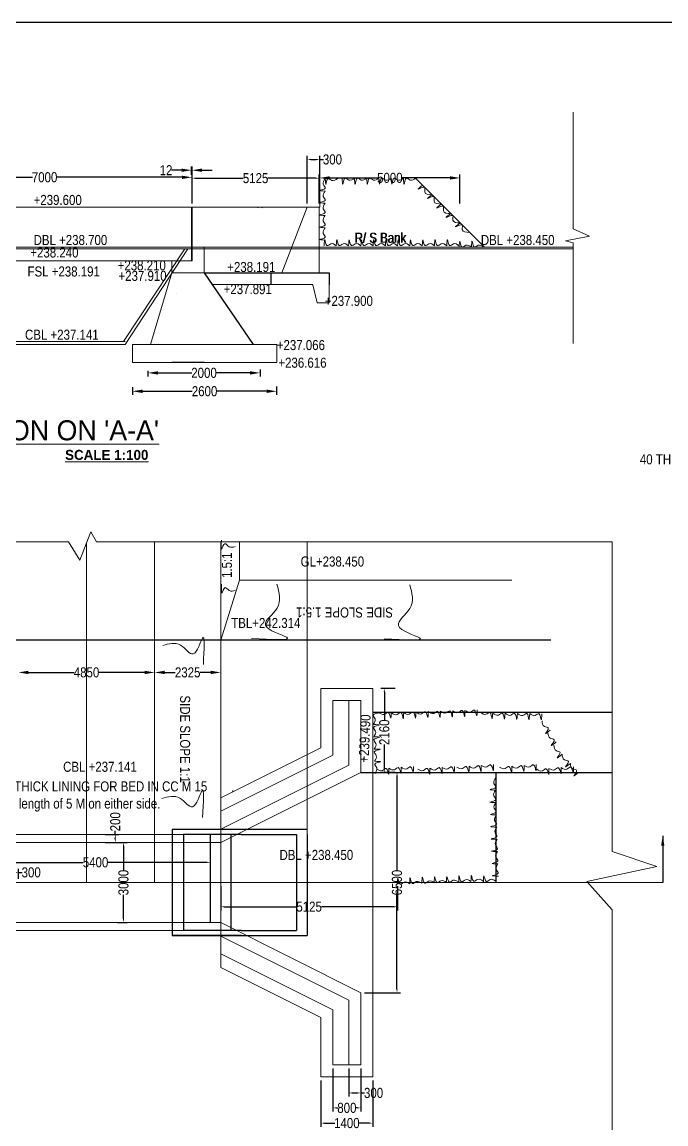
# Model space of a CAD drawing. Header units: millimetres. Extents: x -605187 to -537928, y -324262 to -282911.
# Drawn here: x -590295 to -574216, y -310432 to -282911 of the extents above; entities that cross this region are included whole.
import ezdxf
from ezdxf.enums import TextEntityAlignment as Align

# ---------------------------------------------------------------- set-up
doc = ezdxf.new("R2010")
doc.units = ezdxf.units.MM
doc.header["$LTSCALE"] = 1000
doc.layers.add('canal', color=3, linetype='Continuous')
doc.layers.add('MAIN', color=2, linetype='Continuous')
doc.styles.add('ARIAL NARROW', font='ARIALN.TTF')
doc.styles.add('CITYBLUEPR', font='cityb___.ttf')
doc.dimstyles.new('ISO-25', dxfattribs={"dimtxt": 2.5, "dimasz": 2.5, "dimexe": 1.25, "dimexo": 0.625, "dimtad": 1, "dimdec": 0, "dimtxsty": 'Standard', "dimblk": 'OBLIQUE', "dimcen": 2.5, "dimdle": 1.25, "dimclrd": 6, "dimadec": 0, "dimazin": 0, "dimtfac": 1, "dimtdec": 0, "dimtmove": 0, "dimatfit": 3, "dimfxl": 1, "dimarcsym": 0})

# ---------------------------------------------------------------- blocks, each defined once
blk = doc.blocks.new('*D160')
at = {"layer": 'Defpoints', "color": 0, "transparency": 16777216}
for p in [(-587151, -291536), (-584351, -291502), (-584351, -291674)]:
    blk.add_point(p, dxfattribs=at)
at = {"layer": 'MAIN', "color": 0, "lineweight": -2, "transparency": 16777216}
for p, q in [((-587151, -291626), (-587151, -291764)), ((-584351, -291592), (-584351, -291764))]:
    blk.add_line(p, q, dxfattribs=at)
at = {"layer": 'MAIN', "color": 7, "lineweight": -2, "transparency": 16777216}
for p, q in [((-586901, -291674), (-586059, -291674)), ((-584601, -291674), (-585443, -291674))]:
    blk.add_line(p, q, dxfattribs=at)
at = {"layer": 'MAIN', "color": 7, "transparency": 16777216}
for points in [[(-586901, -291632), (-586901, -291715), (-587151, -291674)], [(-584601, -291632), (-584601, -291715), (-584351, -291674)]]:
    blk.add_solid(points, dxfattribs=at)
at = {"layer": 'MAIN', "color": 0, "lineweight": 9, "transparency": 16777216, "insert": (-585751, -291674), "char_height": 250, "attachment_point": 5, "style": 'ARIAL NARROW'}
blk.add_mtext('2000', dxfattribs=at)
blk = doc.blocks.new('*D161')
at = {"layer": 'Defpoints', "color": 0, "transparency": 16777216}
for p in [(-587537, -291944), (-583937, -291922), (-583937, -292133)]:
    blk.add_point(p, dxfattribs=at)
at = {"layer": 'MAIN', "color": 0, "lineweight": -2, "transparency": 16777216}
for p, q in [((-587537, -292034), (-587537, -292223)), ((-583937, -292012), (-583937, -292223))]:
    blk.add_line(p, q, dxfattribs=at)
at = {"layer": 'MAIN', "color": 7, "lineweight": -2, "transparency": 16777216}
for p, q in [((-587287, -292133), (-586045, -292133)), ((-584187, -292133), (-585429, -292133))]:
    blk.add_line(p, q, dxfattribs=at)
at = {"layer": 'MAIN', "color": 7, "transparency": 16777216}
for points in [[(-587287, -292091), (-587287, -292175), (-587537, -292133)], [(-584187, -292091), (-584187, -292175), (-583937, -292133)]]:
    blk.add_solid(points, dxfattribs=at)
at = {"layer": 'MAIN', "color": 0, "lineweight": 9, "transparency": 16777216, "insert": (-585737, -292133), "char_height": 250, "attachment_point": 5, "style": 'ARIAL NARROW'}
blk.add_mtext('2600', dxfattribs=at)
blk = doc.blocks.new('*D168')
at = {"layer": 'Defpoints', "color": 0, "transparency": 16777216}
for p in [(-586051, -286612), (-586063, -286817), (-586051, -286811)]:
    blk.add_point(p, dxfattribs=at)
at = {"layer": 'MAIN', "color": 7, "lineweight": -2, "transparency": 16777216}
for p, q in [((-586313, -286612), (-586563, -286612)), ((-586051, -286612), (-586063, -286612)), ((-585801, -286612), (-585551, -286612))]:
    blk.add_line(p, q, dxfattribs=at)
at = {"layer": 'MAIN', "color": 0, "lineweight": -2, "transparency": 16777216}
for p, q in [((-586063, -286727), (-586063, -286522)), ((-586051, -286721), (-586051, -286522))]:
    blk.add_line(p, q, dxfattribs=at)
at = {"layer": 'MAIN', "color": 7, "transparency": 16777216}
for points in [[(-586313, -286571), (-586313, -286654), (-586063, -286612)], [(-585801, -286571), (-585801, -286654), (-586051, -286612)]]:
    blk.add_solid(points, dxfattribs=at)
at = {"layer": 'MAIN', "color": 0, "lineweight": 9, "transparency": 16777216, "insert": (-586700, -286612), "char_height": 250, "attachment_point": 5, "style": 'ARIAL NARROW'}
blk.add_mtext('12', dxfattribs=at)
blk = doc.blocks.new('*D169')
at = {"layer": 'Defpoints', "color": 0, "transparency": 16777216}
for p in [(-579361, -286805), (-582861, -287535), (-579361, -287535)]:
    blk.add_point(p, dxfattribs=at)
at = {"layer": 'MAIN', "color": 0, "lineweight": -2, "transparency": 16777216}
for p, q in [((-582861, -287445), (-582861, -286715)), ((-579361, -287445), (-579361, -286715))]:
    blk.add_line(p, q, dxfattribs=at)
at = {"layer": 'MAIN', "color": 7, "lineweight": -2, "transparency": 16777216}
for p, q in [((-582611, -286805), (-581417, -286805)), ((-579611, -286805), (-580804, -286805))]:
    blk.add_line(p, q, dxfattribs=at)
at = {"layer": 'MAIN', "color": 7, "transparency": 16777216}
for points in [[(-582611, -286763), (-582611, -286847), (-582861, -286805)], [(-579611, -286763), (-579611, -286847), (-579361, -286805)]]:
    blk.add_solid(points, dxfattribs=at)
at = {"layer": 'MAIN', "color": 0, "lineweight": 9, "transparency": 16777216, "insert": (-581111, -286805), "char_height": 250, "attachment_point": 5, "style": 'ARIAL NARROW'}
blk.add_mtext('5000', dxfattribs=at)
blk = doc.blocks.new('*D176')
at = {"layer": 'Defpoints', "color": 0, "transparency": 16777216}
for p in [(-582875, -286811), (-586051, -287535), (-582875, -287535)]:
    blk.add_point(p, dxfattribs=at)
at = {"layer": 'MAIN', "color": 0, "lineweight": -2, "transparency": 16777216}
for p, q in [((-586051, -287445), (-586051, -286721)), ((-582875, -287445), (-582875, -286721))]:
    blk.add_line(p, q, dxfattribs=at)
at = {"layer": 'MAIN', "color": 7, "lineweight": -2, "transparency": 16777216}
for p, q in [((-585961, -286811), (-584771, -286811)), ((-582965, -286811), (-584156, -286811))]:
    blk.add_line(p, q, dxfattribs=at)
at = {"layer": 'MAIN', "color": 7, "transparency": 16777216}
for points in [[(-585961, -286796), (-585961, -286826), (-586051, -286811)], [(-582965, -286796), (-582965, -286826), (-582875, -286811)]]:
    blk.add_solid(points, dxfattribs=at)
at = {"layer": 'MAIN', "color": 0, "transparency": 16777216, "insert": (-584463, -286811), "char_height": 250, "attachment_point": 5, "style": 'ARIAL NARROW'}
blk.add_mtext('5125', dxfattribs=at)
blk = doc.blocks.new('*D177')
at = {"layer": 'canal', "color": 0, "lineweight": -2, "transparency": 16777216}
for p, q in [((-583175, -287445), (-583175, -286254)), ((-582861, -287445), (-582861, -286254))]:
    blk.add_line(p, q, dxfattribs=at)
at = {"layer": 'canal', "color": 7, "lineweight": -2, "transparency": 16777216}
for p, q in [((-583085, -286344), (-582951, -286344)), ((-582861, -286344), (-582771, -286344))]:
    blk.add_line(p, q, dxfattribs=at)
at = {"layer": 'canal', "color": 7, "transparency": 16777216}
for points in [[(-583085, -286329), (-583085, -286359), (-583175, -286344)], [(-582951, -286329), (-582951, -286359), (-582861, -286344)]]:
    blk.add_solid(points, dxfattribs=at)
at = {"layer": 'Defpoints', "color": 0, "transparency": 16777216}
for p in [(-582861, -286344), (-583175, -287535), (-582861, -287535)]:
    blk.add_point(p, dxfattribs=at)
at = {"layer": 'canal', "color": 0, "transparency": 16777216, "insert": (-582544, -286344), "char_height": 250, "attachment_point": 5, "style": 'ARIAL NARROW'}
blk.add_mtext('300', dxfattribs=at)
blk = doc.blocks.new('*D199')
at = {"layer": 'Defpoints', "color": 0, "transparency": 16777216}
for p in [(-590384, -299155), (-586984, -299155), (-586984, -299155)]:
    blk.add_point(p, dxfattribs=at)
at = {"layer": 'MAIN', "color": 0, "lineweight": -2, "transparency": 16777216}
blk.add_line((-590384, -299245), (-590384, -299245), dxfattribs=at)
at = {"layer": 'MAIN', "color": 7, "lineweight": -2, "transparency": 16777216}
for p, q in [((-590134, -299155), (-588994, -299155)), ((-587234, -299155), (-588373, -299155))]:
    blk.add_line(p, q, dxfattribs=at)
at = {"layer": 'MAIN', "color": 7, "transparency": 16777216}
for points in [[(-590134, -299113), (-590134, -299197), (-590384, -299155)], [(-587234, -299113), (-587234, -299197), (-586984, -299155)]]:
    blk.add_solid(points, dxfattribs=at)
at = {"layer": 'MAIN', "color": 0, "lineweight": 9, "transparency": 16777216, "insert": (-588684, -299155), "char_height": 250, "attachment_point": 5, "style": 'ARIAL NARROW'}
blk.add_mtext('4850', dxfattribs=at)
blk = doc.blocks.new('*D200')
at = {"layer": 'Defpoints', "color": 0, "transparency": 16777216}
for p in [(-586984, -299155), (-585334, -299155), (-585334, -299155)]:
    blk.add_point(p, dxfattribs=at)
at = {"layer": 'MAIN', "color": 7, "lineweight": -2, "transparency": 16777216}
for p, q in [((-586734, -299155), (-586468, -299155)), ((-585584, -299155), (-585850, -299155))]:
    blk.add_line(p, q, dxfattribs=at)
at = {"layer": 'MAIN', "color": 7, "transparency": 16777216}
for points in [[(-586734, -299113), (-586734, -299197), (-586984, -299155)], [(-585584, -299113), (-585584, -299197), (-585334, -299155)]]:
    blk.add_solid(points, dxfattribs=at)
at = {"layer": 'MAIN', "color": 0, "lineweight": 9, "transparency": 16777216, "insert": (-586159, -299155), "char_height": 250, "attachment_point": 5, "style": 'ARIAL NARROW'}
blk.add_mtext('2325', dxfattribs=at)
blk = doc.blocks.new('*D201')
at = {"layer": 'Defpoints', "color": 0, "transparency": 16777216}
for p in [(-581834, -301653), (-581834, -307153), (-580932, -307153)]:
    blk.add_point(p, dxfattribs=at)
at = {"layer": 'MAIN', "color": 0, "lineweight": -2, "transparency": 16777216}
for p, q in [((-581744, -301653), (-580842, -301653)), ((-581744, -307153), (-580842, -307153))]:
    blk.add_line(p, q, dxfattribs=at)
at = {"layer": 'MAIN', "color": 7, "lineweight": -2, "transparency": 16777216}
for p, q in [((-580932, -301743), (-580932, -304096)), ((-580932, -307063), (-580932, -304710))]:
    blk.add_line(p, q, dxfattribs=at)
at = {"layer": 'MAIN', "color": 7, "transparency": 16777216}
for points in [[(-580947, -301743), (-580917, -301743), (-580932, -301653)], [(-580947, -307063), (-580917, -307063), (-580932, -307153)]]:
    blk.add_solid(points, dxfattribs=at)
at = {"layer": 'MAIN', "color": 0, "transparency": 16777216, "insert": (-580932, -304403), "char_height": 250, "attachment_point": 5, "rotation": 90, "style": 'ARIAL NARROW'}
blk.add_mtext('6500', dxfattribs=at)
blk = doc.blocks.new('*D203')
at = {"layer": 'canal', "color": 0, "lineweight": -2, "transparency": 16777216}
for p, q in [((-587910, -303403), (-587672, -303403)), ((-587910, -305403), (-587672, -305403))]:
    blk.add_line(p, q, dxfattribs=at)
at = {"layer": 'canal', "color": 7, "lineweight": -2, "transparency": 16777216}
for p, q in [((-587762, -303493), (-587762, -304097)), ((-587762, -305313), (-587762, -304709))]:
    blk.add_line(p, q, dxfattribs=at)
at = {"layer": 'canal', "color": 7, "transparency": 16777216}
for points in [[(-587777, -303493), (-587747, -303493), (-587762, -303403)], [(-587777, -305313), (-587747, -305313), (-587762, -305403)]]:
    blk.add_solid(points, dxfattribs=at)
at = {"layer": 'Defpoints', "color": 0, "transparency": 16777216}
for p in [(-588000, -303403), (-588000, -305403), (-587762, -305403)]:
    blk.add_point(p, dxfattribs=at)
at = {"layer": 'canal', "color": 0, "transparency": 16777216, "insert": (-587762, -304403), "char_height": 250, "attachment_point": 5, "rotation": 90, "style": 'ARIAL NARROW'}
blk.add_mtext('3000', dxfattribs=at)
blk = doc.blocks.new('*D204')
at = {"layer": 'canal', "color": 0, "lineweight": -2, "transparency": 16777216}
for p, q in [((-588217, -303203), (-587876, -303203)), ((-588217, -303403), (-587876, -303403))]:
    blk.add_line(p, q, dxfattribs=at)
at = {"layer": 'canal', "color": 7, "lineweight": -2, "transparency": 16777216}
for p, q in [((-587966, -303203), (-587966, -303113)), ((-587966, -303313), (-587966, -303293))]:
    blk.add_line(p, q, dxfattribs=at)
at = {"layer": 'canal', "color": 7, "transparency": 16777216}
for points in [[(-587981, -303293), (-587951, -303293), (-587966, -303203)], [(-587981, -303313), (-587951, -303313), (-587966, -303403)]]:
    blk.add_solid(points, dxfattribs=at)
at = {"layer": 'Defpoints', "color": 0, "transparency": 16777216}
for p in [(-588307, -303203), (-587966, -303203), (-588307, -303403)]:
    blk.add_point(p, dxfattribs=at)
at = {"layer": 'canal', "color": 0, "transparency": 16777216, "insert": (-587966, -302885), "char_height": 250, "attachment_point": 5, "rotation": 90, "style": 'ARIAL NARROW'}
blk.add_mtext('200', dxfattribs=at)
blk = doc.blocks.new('*D208')
at = {"layer": 'canal', "color": 0, "lineweight": -2, "transparency": 16777216}
for p, q in [((-591324, -303755), (-591324, -303988)), ((-585594, -303755), (-585594, -303988))]:
    blk.add_line(p, q, dxfattribs=at)
at = {"layer": 'canal', "color": 7, "lineweight": -2, "transparency": 16777216}
for p, q in [((-591234, -303898), (-588765, -303898)), ((-585684, -303898), (-588153, -303898))]:
    blk.add_line(p, q, dxfattribs=at)
at = {"layer": 'canal', "color": 7, "transparency": 16777216}
for points in [[(-591234, -303883), (-591234, -303913), (-591324, -303898)], [(-585684, -303883), (-585684, -303913), (-585594, -303898)]]:
    blk.add_solid(points, dxfattribs=at)
at = {"layer": 'Defpoints', "color": 0, "transparency": 16777216}
for p in [(-591324, -303665), (-585594, -303665), (-585594, -303898)]:
    blk.add_point(p, dxfattribs=at)
at = {"layer": 'canal', "color": 0, "transparency": 16777216, "insert": (-588459, -303898), "char_height": 250, "attachment_point": 5, "style": 'ARIAL NARROW'}
blk.add_mtext('5400', dxfattribs=at)
blk = doc.blocks.new('*D209')
at = {"layer": 'canal', "color": 0, "lineweight": -2, "transparency": 16777216}
for p, q in [((-582134, -309043), (-582134, -309748)), ((-581834, -309043), (-581834, -309748))]:
    blk.add_line(p, q, dxfattribs=at)
at = {"layer": 'canal', "color": 7, "lineweight": -2, "transparency": 16777216}
for p, q in [((-582044, -309658), (-581924, -309658)), ((-581834, -309658), (-581744, -309658))]:
    blk.add_line(p, q, dxfattribs=at)
at = {"layer": 'canal', "color": 7, "transparency": 16777216}
for points in [[(-582044, -309643), (-582044, -309673), (-582134, -309658)], [(-581924, -309643), (-581924, -309673), (-581834, -309658)]]:
    blk.add_solid(points, dxfattribs=at)
at = {"layer": 'Defpoints', "color": 0, "transparency": 16777216}
for p in [(-582134, -308953), (-581834, -308953), (-581834, -309658)]:
    blk.add_point(p, dxfattribs=at)
at = {"layer": 'canal', "color": 0, "transparency": 16777216, "insert": (-581517, -309658), "char_height": 250, "attachment_point": 5, "style": 'ARIAL NARROW'}
blk.add_mtext('300', dxfattribs=at)
blk = doc.blocks.new('*D210')
at = {"layer": 'canal', "color": 0, "lineweight": -2, "transparency": 16777216}
for p, q in [((-582534, -309043), (-582534, -310121)), ((-581834, -309043), (-581834, -310121))]:
    blk.add_line(p, q, dxfattribs=at)
at = {"layer": 'canal', "color": 7, "lineweight": -2, "transparency": 16777216}
for p, q in [((-582444, -310031), (-582411, -310031)), ((-581924, -310031), (-581957, -310031))]:
    blk.add_line(p, q, dxfattribs=at)
at = {"layer": 'canal', "color": 7, "transparency": 16777216}
for points in [[(-582444, -310016), (-582444, -310046), (-582534, -310031)], [(-581924, -310016), (-581924, -310046), (-581834, -310031)]]:
    blk.add_solid(points, dxfattribs=at)
at = {"layer": 'Defpoints', "color": 0, "transparency": 16777216}
for p in [(-582534, -308953), (-581834, -308953), (-581834, -310031)]:
    blk.add_point(p, dxfattribs=at)
at = {"layer": 'canal', "color": 0, "transparency": 16777216, "insert": (-582184, -310031), "char_height": 250, "attachment_point": 5, "style": 'ARIAL NARROW'}
blk.add_mtext('800', dxfattribs=at)
blk = doc.blocks.new('*D211')
at = {"layer": 'canal', "color": 0, "lineweight": -2, "transparency": 16777216}
for p, q in [((-582834, -309343), (-582834, -310501)), ((-581534, -309343), (-581534, -310501))]:
    blk.add_line(p, q, dxfattribs=at)
at = {"layer": 'canal', "color": 7, "lineweight": -2, "transparency": 16777216}
for p, q in [((-582744, -310411), (-582481, -310411)), ((-581624, -310411), (-581887, -310411))]:
    blk.add_line(p, q, dxfattribs=at)
at = {"layer": 'canal', "color": 7, "transparency": 16777216}
for points in [[(-582744, -310396), (-582744, -310426), (-582834, -310411)], [(-581624, -310396), (-581624, -310426), (-581534, -310411)]]:
    blk.add_solid(points, dxfattribs=at)
at = {"layer": 'Defpoints', "color": 0, "transparency": 16777216}
for p in [(-582834, -309253), (-581534, -309253), (-581534, -310411)]:
    blk.add_point(p, dxfattribs=at)
at = {"layer": 'canal', "color": 0, "transparency": 16777216, "insert": (-582184, -310411), "char_height": 250, "attachment_point": 5, "style": 'ARIAL NARROW'}
blk.add_mtext('1400', dxfattribs=at)
blk = doc.blocks.new('*D217')
at = {"layer": 'canal', "color": 0, "lineweight": -2, "transparency": 16777216}
for p, q in [((-590651, -304313), (-590651, -304060)), ((-590384, -304313), (-590384, -304060))]:
    blk.add_line(p, q, dxfattribs=at)
at = {"layer": 'canal', "color": 7, "lineweight": -2, "transparency": 16777216}
for p, q in [((-590561, -304150), (-590474, -304150)), ((-590384, -304150), (-590294, -304150))]:
    blk.add_line(p, q, dxfattribs=at)
at = {"layer": 'canal', "color": 7, "transparency": 16777216}
for points in [[(-590561, -304135), (-590561, -304165), (-590651, -304150)], [(-590474, -304135), (-590474, -304165), (-590384, -304150)]]:
    blk.add_solid(points, dxfattribs=at)
at = {"layer": 'Defpoints', "color": 0, "transparency": 16777216}
for p in [(-590384, -304150), (-590651, -304403), (-590384, -304403)]:
    blk.add_point(p, dxfattribs=at)
at = {"layer": 'canal', "color": 0, "transparency": 16777216, "insert": (-590067, -304150), "char_height": 250, "attachment_point": 5, "style": 'ARIAL NARROW'}
blk.add_mtext('300', dxfattribs=at)
blk = doc.blocks.new('*D219')
at = {"layer": 'Defpoints', "color": 0, "transparency": 16777216}
for p in [(-586051, -286789), (-592791, -287219), (-586051, -287219)]:
    blk.add_point(p, dxfattribs=at)
at = {"layer": 'MAIN', "color": 0, "lineweight": -2, "transparency": 16777216}
for p, q in [((-592791, -287129), (-592791, -286699)), ((-586051, -287129), (-586051, -286699))]:
    blk.add_line(p, q, dxfattribs=at)
at = {"layer": 'MAIN', "color": 7, "lineweight": -2, "transparency": 16777216}
for p, q in [((-592541, -286789), (-590037, -286789)), ((-586301, -286789), (-589426, -286789))]:
    blk.add_line(p, q, dxfattribs=at)
at = {"layer": 'MAIN', "color": 7, "transparency": 16777216}
for points in [[(-592541, -286748), (-592541, -286831), (-592791, -286789)], [(-586301, -286748), (-586301, -286831), (-586051, -286789)]]:
    blk.add_solid(points, dxfattribs=at)
at = {"layer": 'MAIN', "color": 0, "lineweight": 9, "transparency": 16777216, "insert": (-589732, -286789), "char_height": 250, "attachment_point": 5, "style": 'ARIAL NARROW'}
blk.add_mtext('7000', dxfattribs=at)
blk = doc.blocks.new('*D221')
at = {"layer": 'canal', "color": 0, "lineweight": -2, "transparency": 16777216}
for p, q in [((-585334, -304493), (-585334, -305097)), ((-580921, -304493), (-580921, -305097))]:
    blk.add_line(p, q, dxfattribs=at)
at = {"layer": 'canal', "color": 7, "lineweight": -2, "transparency": 16777216}
for p, q in [((-585244, -305007), (-583435, -305007)), ((-581011, -305007), (-582820, -305007))]:
    blk.add_line(p, q, dxfattribs=at)
at = {"layer": 'canal', "color": 7, "transparency": 16777216}
for points in [[(-585244, -304992), (-585244, -305022), (-585334, -305007)], [(-581011, -304992), (-581011, -305022), (-580921, -305007)]]:
    blk.add_solid(points, dxfattribs=at)
at = {"layer": 'Defpoints', "color": 0, "transparency": 16777216}
for p in [(-585334, -304403), (-580921, -304403), (-580921, -305007)]:
    blk.add_point(p, dxfattribs=at)
at = {"layer": 'canal', "color": 0, "transparency": 16777216, "insert": (-583127, -305007), "char_height": 250, "attachment_point": 5, "style": 'ARIAL NARROW'}
blk.add_mtext('5125', dxfattribs=at)
blk = doc.blocks.new('*D223')
at = {"layer": 'canal', "color": 0, "lineweight": -2, "transparency": 16777216}
for p, q in [((-580980, -299553), (-581338, -299553)), ((-580980, -301653), (-581338, -301653))]:
    blk.add_line(p, q, dxfattribs=at)
at = {"layer": 'canal', "color": 7, "lineweight": -2, "transparency": 16777216}
for p, q in [((-581248, -299643), (-581248, -300342)), ((-581248, -301563), (-581248, -300958))]:
    blk.add_line(p, q, dxfattribs=at)
at = {"layer": 'canal', "color": 7, "transparency": 16777216}
for points in [[(-581263, -299643), (-581233, -299643), (-581248, -299553)], [(-581263, -301563), (-581233, -301563), (-581248, -301653)]]:
    blk.add_solid(points, dxfattribs=at)
at = {"layer": 'Defpoints', "color": 0, "transparency": 16777216}
for p in [(-580890, -299553), (-581248, -301653), (-580890, -301653)]:
    blk.add_point(p, dxfattribs=at)
at = {"layer": 'canal', "color": 0, "transparency": 16777216, "insert": (-581248, -300650), "char_height": 250, "attachment_point": 5, "rotation": 90, "style": 'ARIAL NARROW'}
blk.add_mtext('2160', dxfattribs=at)

msp = doc.modelspace()

# ---------------------------------------------------------------- linework, layer by layer
at = {"color": 0, "linetype": 'ByBlock', "lineweight": 9}
msp.add_line((-580463.6, -286817.5), (-578746.1, -288535), dxfattribs=at)
at = {"color": 0, "lineweight": 9}
for points in [[(-582724.9, -286824.9), (-582772.5, -286963.5), (-582727.1, -287059.5), (-582873.6, -287113.9), (-582724.9, -287131.2)], [(-582419, -286818), (-582557.6, -286865.6), (-582653.6, -286820.2), (-582707.9, -286966.7), (-582725.3, -286818)], [(-581995.2, -286810), (-582133.8, -286857.6), (-582229.8, -286812.3), (-582284.1, -286958.8), (-582301.5, -286810)], [(-581688.8, -286810), (-581827.5, -286857.6), (-581923.4, -286812.3), (-581977.8, -286958.8), (-581995.2, -286810)], [(-581382.5, -286810), (-581521.1, -286857.6), (-581617.1, -286812.3), (-581671.5, -286958.8), (-581688.8, -286810)], [(-581076.2, -286810), (-581214.8, -286857.6), (-581310.8, -286812.3), (-581365.2, -286958.8), (-581382.5, -286810)], [(-580769.9, -286810), (-580908.5, -286857.6), (-581004.5, -286812.3), (-581058.9, -286958.8), (-581076.2, -286810)], [(-580463.6, -286810), (-580602.2, -286857.6), (-580698.2, -286812.3), (-580752.6, -286958.8), (-580769.9, -286810)], [(-580060.6, -287223.1), (-580238.2, -287152.8), (-580243, -287040.7), (-580407, -287086.8), (-580294.6, -286987.8)], [(-582724.9, -287131.2), (-582772.5, -287269.9), (-582727.1, -287365.8), (-582873.6, -287420.2), (-582724.9, -287437.6)], [(-579826.6, -287458.4), (-580004.2, -287388.1), (-580009, -287276), (-580173, -287322.1), (-580060.6, -287223.1)], [(-582724.9, -287437.6), (-582772.5, -287576.2), (-582727.1, -287672.2), (-582873.6, -287726.5), (-582724.9, -287743.9)], [(-579592.6, -287693.7), (-579770.2, -287623.4), (-579775, -287511.3), (-579939, -287557.4), (-579826.6, -287458.4)], [(-582724.9, -287743.9), (-582772.5, -287882.5), (-582727.1, -287978.5), (-582873.6, -288032.8), (-582724.9, -288050.2)], [(-579358.6, -287929), (-579536.2, -287858.7), (-579541, -287746.6), (-579705, -287792.7), (-579592.6, -287693.7)], [(-582724.9, -288050.2), (-582772.5, -288188.8), (-582727.1, -288284.8), (-582873.6, -288339.1), (-582724.9, -288356.5)], [(-579124.6, -288164.3), (-579302.2, -288094), (-579307, -287981.8), (-579471, -288028), (-579358.6, -287929)], [(-582447, -288497.5), (-582585.7, -288449.9), (-582681.6, -288495.3), (-582736, -288348.8), (-582753.4, -288497.5)], [(-582140.7, -288497.5), (-582279.3, -288449.9), (-582375.3, -288495.3), (-582429.7, -288348.8), (-582447, -288497.5)], [(-581834.4, -288497.5), (-581973, -288449.9), (-582069, -288495.3), (-582123.4, -288348.8), (-582140.7, -288497.5)], [(-581528.1, -288497.5), (-581666.7, -288449.9), (-581762.7, -288495.3), (-581817.1, -288348.8), (-581834.4, -288497.5)], [(-581221.8, -288497.5), (-581360.4, -288449.9), (-581456.4, -288495.3), (-581510.8, -288348.8), (-581528.1, -288497.5)], [(-580915.5, -288497.5), (-581054.1, -288449.9), (-581150.1, -288495.3), (-581204.4, -288348.8), (-581221.8, -288497.5)], [(-580609.2, -288497.5), (-580747.8, -288449.9), (-580843.8, -288495.3), (-580898.1, -288348.8), (-580915.5, -288497.5)], [(-580302.8, -288497.5), (-580441.5, -288449.9), (-580537.4, -288495.3), (-580591.8, -288348.8), (-580609.2, -288497.5)], [(-579996.5, -288497.5), (-580135.1, -288449.9), (-580231.1, -288495.3), (-580285.5, -288348.8), (-580302.8, -288497.5)], [(-579690.2, -288497.5), (-579828.8, -288449.9), (-579924.8, -288495.3), (-579979.2, -288348.8), (-579996.5, -288497.5)], [(-579383.9, -288497.5), (-579522.5, -288449.9), (-579618.5, -288495.3), (-579672.9, -288348.8), (-579690.2, -288497.5)], [(-579073, -288535), (-579211.6, -288487.4), (-579307.6, -288532.8), (-579361.9, -288386.3), (-579379.3, -288535)], [(-578766.7, -288535), (-578905.3, -288487.4), (-579001.3, -288532.8), (-579055.6, -288386.3), (-579073, -288535)], [(-581523.5, -300455.6), (-581480.5, -300315.5), (-581529.1, -300221.1), (-581384.6, -300161.8), (-581533.8, -300149.5)], [(-581383, -300160), (-581242.8, -300202.9), (-581148.4, -300154.3), (-581089.2, -300298.9), (-581076.9, -300149.6)], [(-581071.5, -300164.9), (-580931.4, -300207.9), (-580837, -300159.3), (-580777.7, -300303.9), (-580765.4, -300154.6)], [(-580765.4, -300154.6), (-580625.2, -300197.5), (-580530.8, -300148.9), (-580471.5, -300293.5), (-580459.2, -300144.2)], [(-580459.2, -300144.2), (-580319.1, -300187.2), (-580224.7, -300138.6), (-580165.4, -300283.1), (-580153.1, -300133.9)], [(-580153.1, -300133.9), (-580012.9, -300176.8), (-579918.5, -300128.2), (-579859.3, -300272.8), (-579847, -300123.5)], [(-579847, -300123.5), (-579706.8, -300166.4), (-579612.4, -300117.9), (-579553.1, -300262.4), (-579540.8, -300113.1)], [(-579540.8, -300113.1), (-579400.7, -300156.1), (-579306.3, -300107.5), (-579247, -300252.1), (-579234.7, -300102.8)], [(-579234.7, -300102.8), (-579094.5, -300145.7), (-579000.1, -300097.1), (-578940.8, -300241.7), (-578928.5, -300092.4)], [(-578848.2, -300149.5), (-578710.2, -300199), (-578613.6, -300155), (-578561.3, -300302.2), (-578541.9, -300153.7)], [(-578537.3, -300169.2), (-578399.3, -300218.7), (-578302.7, -300174.6), (-578250.4, -300321.9), (-578231, -300173.3)], [(-578231, -300173.3), (-578093, -300222.9), (-577996.5, -300178.8), (-577944.1, -300326), (-577924.7, -300177.5)], [(-577924.7, -300177.5), (-577786.8, -300227), (-577690.2, -300182.9), (-577637.8, -300330.2), (-577618.4, -300181.6)], [(-577618.4, -300181.6), (-577480.5, -300231.2), (-577383.9, -300187.1), (-577331.5, -300334.3), (-577312.1, -300185.8)], [(-581513.1, -300761.8), (-581470.2, -300621.6), (-581518.8, -300527.2), (-581374.2, -300468), (-581523.5, -300455.6)], [(-577309.8, -300367.4), (-577251.6, -300501.9), (-577153.4, -300542.3), (-577225.1, -300681.1), (-577103.4, -300593.7)], [(-581502.8, -301067.9), (-581459.8, -300927.8), (-581508.4, -300833.4), (-581363.8, -300774.1), (-581513.1, -300761.8)], [(-577162.9, -300662.9), (-577104.7, -300797.5), (-577006.5, -300837.8), (-577078.2, -300976.7), (-576956.5, -300889.3)], [(-581492.4, -301374.1), (-581449.5, -301233.9), (-581498.1, -301139.5), (-581353.5, -301080.2), (-581502.8, -301067.9)], [(-577015.3, -300974), (-576957.2, -301108.5), (-576859, -301148.9), (-576930.6, -301287.8), (-576809, -301200.4)], [(-576809, -301200.4), (-576750.8, -301334.9), (-576652.6, -301375.3), (-576724.2, -301514.1), (-576602.6, -301426.7)], [(-581482.1, -301680.2), (-581439.1, -301540.1), (-581487.7, -301445.7), (-581343.1, -301386.4), (-581492.4, -301374.1)], [(-581439.2, -301567.9), (-581297.6, -301605.5), (-581205.1, -301553.3), (-581140.3, -301695.5), (-581133.7, -301545.9)], [(-581133.7, -301545.9), (-580992, -301583.5), (-580899.5, -301531.4), (-580834.8, -301673.6), (-580828.2, -301523.9)], [(-580828.2, -301523.9), (-580686.5, -301561.5), (-580594, -301509.4), (-580529.3, -301651.6), (-580522.7, -301502)], [(-580415.7, -301569.4), (-580274.1, -301607), (-580181.6, -301554.9), (-580116.8, -301697.1), (-580110.2, -301547.5)], [(-580110.2, -301547.5), (-579968.5, -301585.1), (-579876, -301532.9), (-579811.3, -301675.1), (-579804.7, -301525.5)], [(-579804.7, -301525.5), (-579663, -301563.1), (-579570.5, -301511), (-579505.8, -301653.2), (-579499.2, -301503.5)], [(-579439.2, -301519.5), (-579297.5, -301557.1), (-579205, -301505), (-579140.3, -301647.2), (-579133.7, -301497.6)], [(-579133.7, -301497.6), (-578992, -301535.2), (-578899.5, -301483), (-578834.8, -301625.2), (-578828.1, -301475.6)], [(-578828.1, -301475.6), (-578686.5, -301513.2), (-578594, -301461.1), (-578529.3, -301603.3), (-578522.6, -301453.6)], [(-578371.3, -301519.5), (-578229.6, -301557.1), (-578137.1, -301505), (-578072.4, -301647.2), (-578065.8, -301497.6)], [(-578065.8, -301497.6), (-577924.1, -301535.2), (-577831.6, -301483), (-577766.9, -301625.2), (-577760.2, -301475.6)], [(-577760.2, -301475.6), (-577618.6, -301513.2), (-577526.1, -301461.1), (-577461.3, -301603.3), (-577454.7, -301453.6)], [(-577442.7, -301575), (-577301, -301612.6), (-577208.5, -301560.4), (-577143.8, -301702.7), (-577137.1, -301553)], [(-577137.1, -301553), (-576995.5, -301590.6), (-576903, -301538.5), (-576838.3, -301680.7), (-576831.6, -301531.1)], [(-576831.6, -301531.1), (-576690, -301568.7), (-576597.5, -301516.5), (-576532.7, -301658.7), (-576526.1, -301509.1)], [(-576602.6, -301426.7), (-576544.4, -301561.3), (-576446.2, -301601.6), (-576517.9, -301740.5), (-576396.2, -301653.1)], [(-578467.3, -301788), (-578510.2, -301928.2), (-578461.6, -302022.6), (-578606.2, -302081.9), (-578456.9, -302094.2)], [(-578472.2, -302099.5), (-578515.2, -302239.7), (-578466.6, -302334.1), (-578611.1, -302393.3), (-578461.9, -302405.7)], [(-578461.9, -302405.7), (-578504.8, -302545.8), (-578456.2, -302640.2), (-578600.8, -302699.5), (-578451.5, -302711.8)], [(-578451.5, -302711.8), (-578494.4, -302851.9), (-578445.8, -302946.3), (-578590.4, -303005.6), (-578441.1, -303017.9)], [(-578441.1, -303017.9), (-578484.1, -303158.1), (-578435.5, -303252.5), (-578580.1, -303311.8), (-578430.8, -303324.1)], [(-578430.8, -303324.1), (-578473.7, -303464.2), (-578425.1, -303558.6), (-578569.7, -303617.9), (-578420.4, -303630.2)], [(-578420.4, -303630.2), (-578463.4, -303770.3), (-578414.8, -303864.7), (-578559.4, -303924), (-578410.1, -303936.3)], [(-578410.1, -303936.3), (-578453, -304076.5), (-578404.4, -304170.9), (-578549, -304230.2), (-578399.7, -304242.5)], [(-580615.4, -304432.7), (-580755.7, -304390.1), (-580850, -304439), (-580909.6, -304294.6), (-580921.5, -304443.9)], [(-580309.3, -304421.6), (-580449.6, -304379), (-580543.8, -304427.8), (-580603.5, -304283.4), (-580615.4, -304432.7)], [(-580003.2, -304410.4), (-580143.5, -304367.8), (-580237.7, -304416.7), (-580297.4, -304272.2), (-580309.3, -304421.6)], [(-579697.1, -304399.2), (-579837.4, -304356.7), (-579931.6, -304405.5), (-579991.3, -304261.1), (-580003.2, -304410.4)], [(-579391, -304388.1), (-579531.2, -304345.5), (-579625.5, -304394.3), (-579685.2, -304249.9), (-579697.1, -304399.2)], [(-579084.9, -304376.9), (-579225.1, -304334.3), (-579319.4, -304383.2), (-579379.1, -304238.7), (-579391, -304388.1)], [(-578778.8, -304365.7), (-578919, -304323.2), (-579013.3, -304372), (-579073, -304227.6), (-579084.9, -304376.9)], [(-578467.3, -304369.9), (-578607.5, -304327.3), (-578701.8, -304376.1), (-578761.5, -304231.7), (-578773.4, -304381)]]:
    msp.add_spline(points, degree=3, dxfattribs=at)
msp.add_open_spline([(-579530.9, -287876.6), (-579533.4, -287871.3), (-579545.5, -287831.7), (-579491.8, -287675.2), (-579792.2, -287851.8), (-579656.2, -287744.1), (-579592.6, -287693.7)], degree=3, knots=[342.3117145, 342.3117145, 342.3117145, 342.3117145, 382.1225214, 606.5556373, 947.2807871, 1246.8666075, 1246.8666075, 1246.8666075, 1246.8666075], dxfattribs=at)
at = {"layer": 'canal', "color": 0}
for p, q in [((-581533.8, -300149.5), (-575562.5, -300149.5)), ((-581833.8, -301653.1), (-575562.5, -301653.1)), ((-578467.3, -301653.1), (-578467.3, -304403.1)), ((-583173.2, -303077.7), (-586545.7, -303077.7)), ((-586545.7, -303077.7), (-586545.7, -305728.5)), ((-584823.2, -303203.1), (-586260.2, -303203.1)), ((-586260.2, -303203.1), (-586260.2, -305603.1)), ((-585593.7, -303203.1), (-585593.7, -305403.1)), ((-585081.3, -303203.1), (-585081.3, -305603.1)), ((-584823.2, -303203.1), (-583440.2, -303203.1)), ((-583440.2, -303203.1), (-583440.2, -305603.1)), ((-583173.2, -303203.1), (-583173.2, -305728.5)), ((-584823.2, -305728.5), (-586545.7, -305728.5)), ((-586545.7, -305728.5), (-583173.2, -305728.5)), ((-584823.2, -305603.1), (-586260.2, -305603.1)), ((-584823.2, -305603.1), (-583440.2, -305603.1))]:
    msp.add_line(p, q, dxfattribs=at)
msp.add_lwpolyline([(-604918.8, -282911.3), (-543311.3, -282911.3), (-543311.3, -324262), (-604918.8, -324262)], close=True, dxfattribs=at)
at = {"layer": 'MAIN', "color": 0, "lineweight": 9}
for p, q in [((-582860.8, -287535.1), (-582860.8, -286732.2)), ((-592778.8, -287535), (-586062.8, -287535)), ((-586062.8, -287535), (-586062.8, -288875)), ((-586050.8, -287535), (-583062.5, -287535)), ((-586050.8, -288535), (-586050.8, -287535)), ((-586050.8, -287535), (-586050.8, -288875)), ((-585750.8, -287535.1), (-582860.8, -287535.1)), ((-584760.8, -287535.1), (-582860.8, -287535.1)), ((-584409.8, -287548), (-584396.8, -287535.1)), ((-584303.7, -287548), (-584290.7, -287535.1)), ((-583806, -289175), (-583175.2, -287535.1)), ((-582875.2, -289175), (-582875.2, -287535.1)), ((-592778.8, -288535), (-586062.8, -288535)), ((-592778.8, -288575), (-586062.8, -288575)), ((-587759.3, -290890.1), (-586231.2, -288575)), ((-587720.8, -290965.1), (-586158.7, -288575)), ((-586050.8, -288535), (-586050.8, -288875)), ((-586050.8, -288535), (-576534.3, -288535.1)), ((-586050.8, -288575), (-576534.3, -288575.1)), ((-585750.8, -288535.1), (-585750.8, -289175)), ((-592790.8, -288875), (-586050.8, -288875)), ((-586550.8, -288875), (-586550.8, -289175)), ((-586550.8, -289175), (-587087.8, -290965.1)), ((-586550.8, -289175), (-585750.8, -289175)), ((-582623.5, -289472.6), (-582623.5, -289172.6)), ((-585548.2, -289470.4), (-584008.2, -289470.4)), ((-582923.5, -289922.6), (-583036, -289472.6)), ((-582623.5, -289472.6), (-582623.5, -289922.6)), ((-582623.5, -289922.6), (-582923.5, -289922.6)), ((-591120.8, -290890.1), (-587720.8, -290890.1)), ((-591120.8, -290965.1), (-587720.8, -290965.1)), ((-587536.8, -290962.8), (-583936.8, -290962.8)), ((-587536.8, -290962.8), (-587536.8, -291412.8)), ((-583936.8, -290962.8), (-583936.8, -291412.8)), ((-587536.8, -291412.8), (-583936.8, -291412.8)), ((-586550.8, -291404.8), (-585750.8, -291404.8)), ((-588683.8, -295915.5), (-588683.8, -304403.1)), ((-586983.8, -295890), (-586983.8, -304403.1)), ((-585333.8, -295890), (-585333.8, -304403.1)), ((-585333.8, -295890), (-585333.8, -304403.1)), ((-585333.8, -295890), (-585333.8, -300903.1)), ((-584868.8, -295890), (-584868.8, -296853.1)), ((-584868.8, -295890), (-584868.8, -296853.1)), ((-583173.2, -295891), (-583173.2, -304403.1)), ((-585333.8, -298353.1), (-584868.8, -296853.1)), ((-584868.8, -296853.1), (-578062.5, -296853.1)), ((-586043.8, -298353.1), (-578772.5, -298353.1)), ((-582833.8, -301035.1), (-582833.8, -299553.1)), ((-581533.8, -299553.1), (-582833.8, -299553.1)), ((-581533.8, -301653.1), (-581533.8, -299553.1)), ((-582533.8, -301220.5), (-582533.8, -299853.1)), ((-581833.8, -299853.1), (-582533.8, -299853.1)), ((-582133.8, -301467.7), (-582133.8, -299853.1)), ((-581833.8, -301653.1), (-581833.8, -299853.1)), ((-585333.8, -302285.1), (-582833.8, -301035.1)), ((-585333.8, -302620.5), (-582533.8, -301220.5)), ((-585333.8, -303067.7), (-582133.8, -301467.7)), ((-585333.8, -303403.1), (-581833.8, -301653.1)), ((-581533.8, -301653.1), (-581533.8, -304403.1)), ((-585033.8, -302103.1), (-585033.8, -302135.1)), ((-592033.8, -303203.1), (-585333.8, -303203.1)), ((-585333.8, -303067.7), (-585333.8, -303203.1)), ((-585333.8, -303067.7), (-585333.8, -303203.1)), ((-592033.8, -303403.1), (-585333.8, -303403.1)), ((-585333.8, -303403.1), (-585333.8, -304403.1)), ((-600818.2, -304403.1), (-574295.4, -304403.1)), ((-585333.8, -305903.1), (-585333.8, -304403.1)), ((-581533.8, -304403.1), (-581533.8, -307153.1)), ((-592033.8, -305403.1), (-585333.8, -305403.1)), ((-585333.8, -305603.1), (-585333.8, -305403.1)), ((-585333.8, -305403.1), (-581833.8, -307153.1)), ((-585333.8, -305903.1), (-585333.8, -305403.1)), ((-592033.8, -305603.1), (-585333.8, -305603.1)), ((-585333.8, -305738.5), (-582133.8, -307338.5)), ((-585333.8, -306521.1), (-585333.8, -305738.5)), ((-585333.8, -306185.7), (-582533.8, -307585.7)), ((-585333.8, -306521.1), (-582833.8, -307771.1)), ((-582133.8, -307338.5), (-582133.8, -308953.1)), ((-581833.8, -307153.1), (-581833.8, -308953.1)), ((-581533.8, -307153.1), (-581533.8, -309253.1)), ((-582533.8, -307585.7), (-582533.8, -308953.1)), ((-582833.8, -307771.1), (-582833.8, -309253.1)), ((-581833.8, -308953.1), (-582533.8, -308953.1)), ((-581533.8, -309253.1), (-582833.8, -309253.1))]:
    msp.add_line(p, q, dxfattribs=at)
at = {"layer": 'MAIN', "color": 0}
for p, q in [((-586550.8, -289175), (-586550.8, -289175)), ((-585750.8, -289175), (-584522.7, -290965.1)), ((-585750.8, -289175), (-582623.5, -289175)), ((-584083.2, -289175), (-584083.2, -289470.4)), ((-582623.5, -289175), (-582623.3, -289468.5)), ((-583036, -289472.6), (-584008.2, -289470.4)), ((-586436.1, -289680.4), (-586436.1, -289680.4)), ((-577093.2, -298353.1), (-599751, -298353.1))]:
    msp.add_line(p, q, dxfattribs=at)
at = {"layer": 'MAIN', "color": 0, "lineweight": 9}
for points in [[(-576535.2, -285164.8), (-576535.2, -288079.6), (-576122.4, -288259.4), (-576723.7, -288375.5), (-576534.3, -288425.3), (-576534.3, -290941.2)], [(-599751, -295891), (-589135.5, -295891), (-588850.3, -296354.8), (-588579.4, -295639.8), (-588436.3, -295890), (-575562.5, -295890), (-575562.5, -303624.8), (-574444.7, -304000.9), (-576191.9, -304376), (-575556.6, -305083), (-575556.6, -311447.4)]]:
    msp.add_lwpolyline(points, dxfattribs=at)
for points in [[(-584976.5, -296013.3), (-585125.6, -296014.1), (-585231.1, -295942.4), (-585307.8, -296074.6), (-585315, -295854.6)], [(-584971.7, -297107.4), (-585120.9, -297108.2), (-585226.3, -297036.5), (-585303.1, -297168.7), (-585310.3, -296948.7)], [(-583930, -296952.4), (-583926.7, -297549.1), (-584213.4, -297970.9), (-583684.6, -298277.8), (-584564.6, -298306.6)], [(-580614.2, -296964), (-580610.9, -297560.7), (-580897.5, -297982.4), (-580368.8, -298289.4), (-581248.8, -298318.2)], [(-586782.9, -298479.5), (-586335.4, -298477), (-586019.1, -298692), (-585788.8, -298295.4), (-585767.2, -298955.4)], [(-586800.6, -302300.1), (-586353.1, -302297.6), (-586036.8, -302512.6), (-585806.5, -302116), (-585784.9, -302776)]]:
    msp.add_spline(points, degree=3, dxfattribs=at)

# ---------------------------------------------------------------- texts
at = {"lineweight": 9, "style": 'ARIAL NARROW'}
for s, p in [('75 MM THICK LINING FOR BED IN CC M 15 ', (-591444.4, -302125.9)), ('for a length of 5 M on either side.', (-591028.5, -302554.8))]:
    msp.add_text(s, height=250, dxfattribs=at).set_placement(p)
at = {"layer": 'MAIN', "color": 0, "lineweight": 9, "style": 'ARIAL NARROW'}
for s, p in [('+239.600', (-590006.2, -287479.9)), ('DBL +238.700', (-590006.2, -288479.9)), ('R/ S Bank', (-581997.5, -288424.8)), ('R/ S Bank', (-581980.6, -288424.8)), ('DBL +238.450', (-578837.7, -288479.9)), ('+238.240', (-590088.3, -288791)), ('+238.210', (-587907.2, -289112.9)), ('+238.191', (-585171.1, -289154)), ('FSL +238.191', (-590158.4, -289266)), ('+237.910', (-587886.8, -289375.6)), ('+237.891', (-585260.4, -289705.9)), ('+237.900', (-582736.2, -290000.8)), ('CBL +237.141', (-590220.8, -290844.9)), ('+237.066', (-583933.3, -291103.5)), ('+236.616', (-583894.1, -291544.5)), ('GL+238.450', (-583337.9, -296509.7)), ('TBL+242.314', (-585072, -298044.8)), ('CBL +237.141', (-589269.3, -301636.2)), ('DBL +238.450', (-583865.1, -303838))]:
    msp.add_text(s, height=250, dxfattribs=at).set_placement(p)
at = {"layer": 'MAIN', "color": 0, "lineweight": 9, "style": 'CITYBLUEPR'}
msp.add_text('%%USCALE 1:100', height=250, dxfattribs=at).set_placement((-588180.2, -293721.7), align=Align.MIDDLE)
at = {"layer": 'MAIN', "color": 0, "lineweight": 9, "style": 'ARIAL NARROW'}
for s, rotation, p in [('1.5:1', 90, (-585054.6, -296795.5)), ('SIDE SLOPE 1.5:1', 180, (-581032.6, -297533)), ('SIDE SLOPE 1:1', 270, (-586347.8, -299729.3)), ('+239.490', 87.61199, (-581640, -301410.6))]:
    msp.add_text(s, height=250, rotation=rotation, dxfattribs=at).set_placement(p)
at = {"layer": 'MAIN', "color": 0, "lineweight": 9, "insert": (-589732.6, -292857.6), "char_height": 500, "width": 27599.1, "attachment_point": 2}
msp.add_mtext("{\\fCityBlueprint|b0|i0|c2|p2;\\LSECTION ON 'A-A'}", dxfattribs=at)
at = {"layer": 'MAIN', "color": 0, "lineweight": 9, "insert": (-574867, -293835), "char_height": 250, "attachment_point": 4, "style": 'ARIAL NARROW'}
msp.add_mtext('40 TH. WEARING COAT IN CC M20', dxfattribs=at)

# ---------------------------------------------------------------- dimensions: what is measured, and where the dimension line sits
at = {"layer": 'canal', "color": 0}
dim = msp.add_linear_dim(base=(-582860.8, -286343.6), p1=(-583175.2, -287535.1), p2=(-582860.8, -287535.1), text='300', dimstyle='ISO-25', override={"dimtxt": 250, "dimasz": 90, "dimexe": 90, "dimexo": 90, "dimtad": 0, "dimtxsty": 'ARIAL NARROW', "dimdle": 90, "dimclrd": 7}, dxfattribs=at)
dim.commit()
dim.dimension.update_dxf_attribs({"geometry": '*D177', "text_midpoint": (-582544.1, -286343.6)})
dim = msp.add_linear_dim(base=(-581247.8, -301653.1), p1=(-580890.1, -299553.1), p2=(-580890.1, -301653.1), angle=270, text='2160', dimstyle='ISO-25', override={"dimtxt": 250, "dimasz": 90, "dimexe": 90, "dimexo": 90, "dimtad": 0, "dimtxsty": 'ARIAL NARROW', "dimdle": 90, "dimclrd": 7}, dxfattribs=at)
dim.commit()
dim.dimension.update_dxf_attribs({"geometry": '*D223', "text_midpoint": (-581247.8, -300649.8), "dimtype": 161})
dim = msp.add_aligned_dim(p1=(-588306.7, -303403.1), p2=(-588306.7, -303203.1), distance=-340.4, dimstyle='ISO-25', override={"dimtxt": 250, "dimasz": 90, "dimexe": 90, "dimexo": 90, "dimtad": 0, "dimtxsty": 'ARIAL NARROW', "dimdle": 90, "dimclrd": 7}, dxfattribs=at)
dim.commit()
dim.dimension.update_dxf_attribs({"geometry": '*D204', "text_midpoint": (-587966.3, -302884.6)})
for p1, p2, distance, text, picture, middle in [((-588000.3, -303403.1), (-588000.3, -305403.1), 238.3, '3000', '*D203', (-587762, -304403.1)), ((-591324.2, -303664.6), (-585593.7, -303664.6), -233.5, '5400', '*D208', (-588459, -303898.1)), ((-590650.9, -304403.1), (-590383.8, -304403.1), 252.9, '300', '*D217', (-590067.1, -304150.2)), ((-585333.8, -304403.1), (-580920.5, -304403.1), -603.9, '5125', '*D221', (-583127.2, -305007)), ((-582533.8, -308953.1), (-581833.8, -308953.1), -1077.6, '800', '*D210', (-582183.8, -310030.7)), ((-582133.8, -308953.1), (-581833.8, -308953.1), -704.7, '300', '*D209', (-581517.1, -309657.8)), ((-582833.8, -309253.1), (-581533.8, -309253.1), -1157.7, '1400', '*D211', (-582183.8, -310410.8))]:
    dim = msp.add_aligned_dim(p1=p1, p2=p2, distance=distance, text=text, dimstyle='ISO-25', override={"dimtxt": 250, "dimasz": 90, "dimexe": 90, "dimexo": 90, "dimtad": 0, "dimtxsty": 'ARIAL NARROW', "dimdle": 90, "dimclrd": 7}, dxfattribs=at)
    dim.commit()
    dim.dimension.update_dxf_attribs({"geometry": picture, "text_midpoint": middle})
at = {"layer": 'MAIN', "color": 0, "lineweight": 9}
dim = msp.add_linear_dim(base=(-586050.8, -286612.3), p1=(-586062.8, -286817.3), p2=(-586050.8, -286810.6), dimstyle='ISO-25', override={"dimtxt": 250, "dimasz": 250, "dimexe": 90, "dimexo": 90, "dimtad": 0, "dimtxsty": 'ARIAL NARROW', "dimdle": 90, "dimclrd": 7}, dxfattribs=at)
dim.commit()
dim.dimension.update_dxf_attribs({"geometry": '*D168', "text_midpoint": (-586699.8, -286612.3), "dimtype": 160})
dim = msp.add_linear_dim(base=(-586050.8, -286789.2), p1=(-592790.8, -287218.6), p2=(-586050.8, -287218.6), text='7000', dimstyle='ISO-25', override={"dimtxt": 250, "dimasz": 250, "dimexe": 90, "dimexo": 90, "dimtad": 0, "dimtxsty": 'ARIAL NARROW', "dimdle": 90, "dimclrd": 7}, dxfattribs=at)
dim.commit()
dim.dimension.update_dxf_attribs({"geometry": '*D219', "text_midpoint": (-589731.8, -286789.2), "dimtype": 160})
at = {"layer": 'MAIN', "color": 0}
dim = msp.add_linear_dim(base=(-582875.2, -286810.6), p1=(-586050.8, -287535), p2=(-582875.2, -287535.1), text='5125', dimstyle='ISO-25', override={"dimtxt": 250, "dimasz": 90, "dimexe": 90, "dimexo": 90, "dimtad": 0, "dimtxsty": 'ARIAL NARROW', "dimdle": 90, "dimclrd": 7}, dxfattribs=at)
dim.commit()
dim.dimension.update_dxf_attribs({"geometry": '*D176', "text_midpoint": (-584463, -286810.6)})
at = {"layer": 'MAIN', "color": 0, "lineweight": 9}
for base, p1, p2, text, picture, middle in [((-579360.8, -286805.1), (-582860.8, -287535.1), (-579360.8, -287535.1), '5000', '*D169', (-581110.8, -286805.1)), ((-584350.8, -291673.6), (-587150.8, -291536.4), (-584350.8, -291501.9), '2000', '*D160', (-585750.8, -291673.6)), ((-583936.8, -292133), (-587536.8, -291943.5), (-583936.8, -291922.2), '2600', '*D161', (-585736.8, -292133)), ((-586983.8, -299155.2), (-590383.8, -299155.2), (-586983.8, -299155.2), '4850', '*D199', (-588683.8, -299155.2)), ((-585333.8, -299155.2), (-586983.8, -299155.2), (-585333.8, -299155.2), '2325', '*D200', (-586158.8, -299155.2))]:
    dim = msp.add_linear_dim(base=base, p1=p1, p2=p2, text=text, dimstyle='ISO-25', override={"dimtxt": 250, "dimasz": 250, "dimexe": 90, "dimexo": 90, "dimtad": 0, "dimtxsty": 'ARIAL NARROW', "dimdle": 90, "dimclrd": 7}, dxfattribs=at)
    dim.commit()
    dim.dimension.update_dxf_attribs({"geometry": picture, "text_midpoint": middle})
at = {"layer": 'MAIN', "color": 0}
dim = msp.add_linear_dim(base=(-580931.9, -307153.1), p1=(-581833.8, -301653.1), p2=(-581833.8, -307153.1), angle=90, text='6500', dimstyle='ISO-25', override={"dimtxt": 250, "dimasz": 90, "dimexe": 90, "dimexo": 90, "dimtad": 0, "dimtxsty": 'ARIAL NARROW', "dimdle": 90, "dimclrd": 7}, dxfattribs=at)
dim.commit()
dim.dimension.update_dxf_attribs({"geometry": '*D201', "text_midpoint": (-580931.9, -304403.1)})

# ---------------------------------------------------------------- leaders
at = {"layer": 'MAIN', "color": 0, "lineweight": 9}
msp.add_leader([(-574295.4, -303232.7), (-574295.4, -304403.1)], dimstyle='ISO-25', override={"dimtxt": 250, "dimasz": 250, "dimexe": 90, "dimexo": 90, "dimtad": 0, "dimtxsty": 'ARIAL NARROW', "dimdle": 90, "dimclrd": 7}, dxfattribs=at)

doc.saveas('drawing.dxf')
